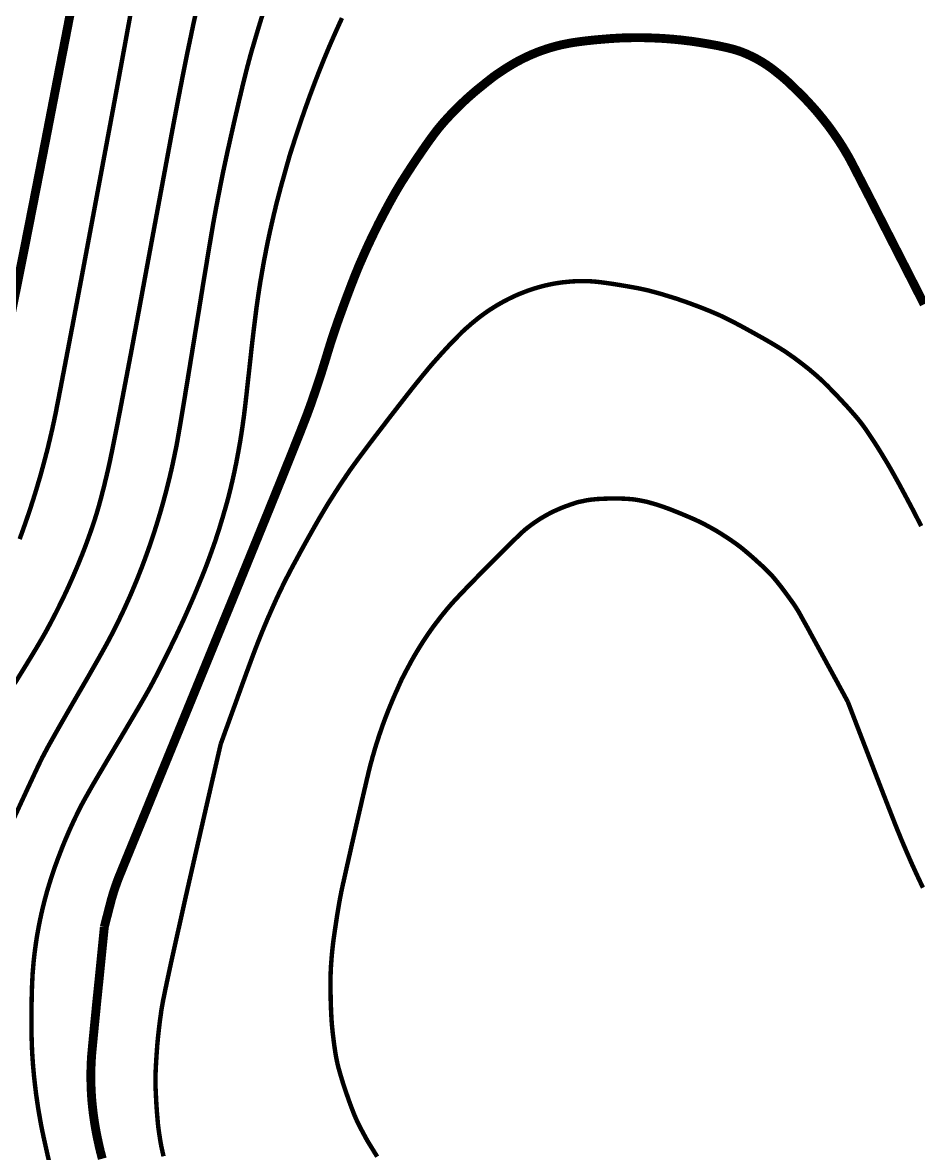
# Model space of a CAD drawing. Extents: x 36524600 to 36525730, y 2746759 to 2747713.
# Drawn here: x 36525077.43 to 36525092.54, y 2747475.43 to 2747494.51 of the extents above; entities that cross this region are included whole.
import ezdxf

# ---------------------------------------------------------------- set-up
doc = ezdxf.new("R2010")
doc.units = 0
doc.header["$LTSCALE"] = 1000
doc.header["$MEASUREMENT"] = 0
doc.layers.add('DGX', color=251, linetype='Continuous')

# ---------------------------------------------------------------- blocks, each defined once
blk = doc.blocks.new('dxt')
at = {"layer": 'DGX', "color": 253, "linetype": 'Continuous', "flags": 128}
for points, const_width in [([(36525077.237, 2747489.597), (36525077.36, 2747490.208), (36525077.5, 2747490.91), (36525077.656, 2747491.704), (36525077.829, 2747492.589), (36525077.999, 2747493.468), (36525078.15, 2747494.243), (36525078.28, 2747494.914)], 0.15), ([(36525079.265, 2747494.745), (36525079.176, 2747494.258), (36525079.072, 2747493.691), (36525078.953, 2747493.046), (36525078.818, 2747492.322), (36525078.668, 2747491.519), (36525078.519, 2747490.723), (36525078.387, 2747490.02), (36525078.272, 2747489.41), (36525078.173, 2747488.892), (36525078.092, 2747488.468), (36525078.028, 2747488.136), (36525077.981, 2747487.897), (36525077.95, 2747487.751), (36525077.928, 2747487.651), (36525077.905, 2747487.552), (36525077.882, 2747487.453), (36525077.858, 2747487.354), (36525077.833, 2747487.255), (36525077.807, 2747487.156), (36525077.781, 2747487.058), (36525077.754, 2747486.959), (36525077.727, 2747486.861), (36525077.698, 2747486.763), (36525077.669, 2747486.665), (36525077.64, 2747486.568), (36525077.609, 2747486.47), (36525077.578, 2747486.373), (36525077.547, 2747486.276), (36525077.514, 2747486.18), (36525077.481, 2747486.083), (36525077.447, 2747485.987), (36525077.413, 2747485.891), (36525077.378, 2747485.795)], 0.075), ([(36525080.344, 2747494.643), (36525080.307, 2747494.476), (36525080.272, 2747494.309), (36525080.237, 2747494.142), (36525080.202, 2747493.975), (36525080.168, 2747493.808), (36525080.135, 2747493.64), (36525080.096, 2747493.44), (36525080.045, 2747493.175), (36525079.982, 2747492.843), (36525079.908, 2747492.447), (36525079.822, 2747491.984), (36525079.724, 2747491.457), (36525079.614, 2747490.864), (36525079.492, 2747490.205), (36525079.371, 2747489.548), (36525079.262, 2747488.962), (36525079.164, 2747488.447), (36525079.079, 2747488.001), (36525079.006, 2747487.626), (36525078.945, 2747487.322), (36525078.896, 2747487.087), (36525078.859, 2747486.923), (36525078.829, 2747486.799), (36525078.801, 2747486.682), (36525078.773, 2747486.574), (36525078.747, 2747486.474), (36525078.722, 2747486.382), (36525078.698, 2747486.298), (36525078.676, 2747486.223), (36525078.655, 2747486.156), (36525078.635, 2747486.093), (36525078.614, 2747486.03), (36525078.592, 2747485.967), (36525078.571, 2747485.905), (36525078.548, 2747485.842), (36525078.526, 2747485.78), (36525078.503, 2747485.718), (36525078.48, 2747485.656), (36525078.456, 2747485.594), (36525078.432, 2747485.532), (36525078.407, 2747485.471), (36525078.382, 2747485.409), (36525078.357, 2747485.348), (36525078.331, 2747485.287), (36525078.305, 2747485.226), (36525078.279, 2747485.165), (36525078.252, 2747485.104), (36525078.225, 2747485.044), (36525078.198, 2747484.983), (36525078.17, 2747484.923), (36525078.142, 2747484.863), (36525078.113, 2747484.803), (36525078.085, 2747484.744), (36525078.055, 2747484.684), (36525078.026, 2747484.625), (36525077.996, 2747484.565), (36525077.966, 2747484.506), (36525077.935, 2747484.448), (36525077.905, 2747484.389), (36525077.873, 2747484.33), (36525077.842, 2747484.272), (36525077.81, 2747484.214), (36525077.772, 2747484.147), (36525077.722, 2747484.061), (36525077.661, 2747483.957), (36525077.587, 2747483.835), (36525077.502, 2747483.695), (36525077.404, 2747483.536), (36525077.295, 2747483.359)], 0.075), ([(36525081.483, 2747494.668), (36525081.438, 2747494.523), (36525081.397, 2747494.388), (36525081.36, 2747494.263), (36525081.326, 2747494.147), (36525081.295, 2747494.042), (36525081.268, 2747493.946), (36525081.245, 2747493.86), (36525081.222, 2747493.774), (36525081.197, 2747493.678), (36525081.171, 2747493.571), (36525081.142, 2747493.454), (36525081.112, 2747493.327), (36525081.079, 2747493.189), (36525081.045, 2747493.041), (36525081.008, 2747492.883), (36525080.972, 2747492.724), (36525080.939, 2747492.576), (36525080.908, 2747492.438), (36525080.879, 2747492.31), (36525080.854, 2747492.192), (36525080.831, 2747492.084), (36525080.81, 2747491.987), (36525080.792, 2747491.9), (36525080.776, 2747491.817), (36525080.76, 2747491.735), (36525080.744, 2747491.653), (36525080.728, 2747491.57), (36525080.712, 2747491.488), (36525080.696, 2747491.406), (36525080.681, 2747491.323), (36525080.666, 2747491.241), (36525080.647, 2747491.139), (36525080.623, 2747490.998), (36525080.593, 2747490.818), (36525080.556, 2747490.599), (36525080.514, 2747490.341), (36525080.465, 2747490.045), (36525080.411, 2747489.709), (36525080.35, 2747489.334), (36525080.289, 2747488.96), (36525080.235, 2747488.626), (36525080.187, 2747488.333), (36525080.146, 2747488.08), (36525080.11, 2747487.867), (36525080.081, 2747487.694), (36525080.058, 2747487.562), (36525080.042, 2747487.469), (36525080.029, 2747487.397), (36525080.015, 2747487.325), (36525080, 2747487.254), (36525079.985, 2747487.182), (36525079.97, 2747487.11), (36525079.955, 2747487.039), (36525079.939, 2747486.967), (36525079.922, 2747486.896), (36525079.905, 2747486.824), (36525079.888, 2747486.753), (36525079.87, 2747486.682), (36525079.852, 2747486.611), (36525079.833, 2747486.54), (36525079.814, 2747486.47), (36525079.795, 2747486.399), (36525079.775, 2747486.329), (36525079.755, 2747486.258), (36525079.734, 2747486.188), (36525079.713, 2747486.118), (36525079.691, 2747486.047), (36525079.669, 2747485.977), (36525079.647, 2747485.907), (36525079.624, 2747485.838), (36525079.601, 2747485.768), (36525079.577, 2747485.698), (36525079.553, 2747485.629), (36525079.528, 2747485.56), (36525079.503, 2747485.491), (36525079.478, 2747485.422), (36525079.452, 2747485.353), (36525079.426, 2747485.285), (36525079.399, 2747485.217), (36525079.372, 2747485.149), (36525079.345, 2747485.081), (36525079.317, 2747485.014), (36525079.289, 2747484.947), (36525079.26, 2747484.879), (36525079.231, 2747484.812), (36525079.201, 2747484.746), (36525079.171, 2747484.679), (36525079.141, 2747484.613), (36525079.11, 2747484.547), (36525079.078, 2747484.481), (36525079.047, 2747484.415), (36525079.015, 2747484.349), (36525078.982, 2747484.284), (36525078.949, 2747484.219), (36525078.915, 2747484.154), (36525078.877, 2747484.081), (36525078.829, 2747483.993), (36525078.771, 2747483.889), (36525078.704, 2747483.77), (36525078.627, 2747483.635), (36525078.541, 2747483.484), (36525078.445, 2747483.318), (36525078.339, 2747483.136), (36525078.234, 2747482.954), (36525078.138, 2747482.787), (36525078.052, 2747482.637), (36525077.975, 2747482.501), (36525077.908, 2747482.382), (36525077.85, 2747482.278), (36525077.803, 2747482.189), (36525077.764, 2747482.116), (36525077.718, 2747482.023), (36525077.647, 2747481.873), (36525077.551, 2747481.667), (36525077.429, 2747481.404), (36525077.282, 2747481.085)], 0.075), ([(36525082.816, 2747494.588), (36525082.765, 2747494.476), (36525082.717, 2747494.369), (36525082.672, 2747494.268), (36525082.63, 2747494.172), (36525082.591, 2747494.082), (36525082.556, 2747493.998), (36525082.522, 2747493.916), (36525082.489, 2747493.834), (36525082.456, 2747493.751), (36525082.423, 2747493.669), (36525082.391, 2747493.586), (36525082.359, 2747493.504), (36525082.328, 2747493.421), (36525082.297, 2747493.338), (36525082.266, 2747493.255), (36525082.236, 2747493.171), (36525082.206, 2747493.088), (36525082.177, 2747493.004), (36525082.148, 2747492.921), (36525082.119, 2747492.837), (36525082.091, 2747492.753), (36525082.063, 2747492.669), (36525082.037, 2747492.589), (36525082.014, 2747492.519), (36525081.994, 2747492.457), (36525081.977, 2747492.405), (36525081.964, 2747492.363), (36525081.953, 2747492.329), (36525081.945, 2747492.305), (36525081.94, 2747492.29), (36525081.936, 2747492.274), (36525081.928, 2747492.249), (36525081.918, 2747492.213), (36525081.905, 2747492.167), (36525081.889, 2747492.112), (36525081.871, 2747492.046), (36525081.85, 2747491.971), (36525081.826, 2747491.885), (36525081.8, 2747491.795), (36525081.776, 2747491.704), (36525081.752, 2747491.613), (36525081.728, 2747491.522), (36525081.705, 2747491.431), (36525081.683, 2747491.34), (36525081.661, 2747491.248), (36525081.64, 2747491.157), (36525081.619, 2747491.065), (36525081.598, 2747490.973), (36525081.579, 2747490.882), (36525081.559, 2747490.79), (36525081.541, 2747490.697), (36525081.523, 2747490.605), (36525081.505, 2747490.513), (36525081.488, 2747490.42), (36525081.472, 2747490.328), (36525081.456, 2747490.235), (36525081.44, 2747490.143), (36525081.425, 2747490.05), (36525081.411, 2747489.957), (36525081.397, 2747489.864), (36525081.384, 2747489.771), (36525081.371, 2747489.678), (36525081.359, 2747489.581), (36525081.346, 2747489.477), (36525081.332, 2747489.366), (36525081.318, 2747489.248), (36525081.303, 2747489.123), (36525081.288, 2747488.99), (36525081.273, 2747488.851), (36525081.257, 2747488.704), (36525081.241, 2747488.56), (36525081.226, 2747488.428), (36525081.213, 2747488.308), (36525081.201, 2747488.2), (36525081.19, 2747488.104), (36525081.18, 2747488.02), (36525081.171, 2747487.948), (36525081.164, 2747487.889), (36525081.157, 2747487.835), (36525081.149, 2747487.781), (36525081.142, 2747487.727), (36525081.134, 2747487.673), (36525081.126, 2747487.62), (36525081.118, 2747487.566), (36525081.109, 2747487.512), (36525081.101, 2747487.459), (36525081.092, 2747487.405), (36525081.082, 2747487.352), (36525081.073, 2747487.298), (36525081.063, 2747487.245), (36525081.053, 2747487.192), (36525081.043, 2747487.138), (36525081.033, 2747487.085), (36525081.022, 2747487.032), (36525081.011, 2747486.979), (36525081, 2747486.926), (36525080.988, 2747486.872), (36525080.976, 2747486.819), (36525080.965, 2747486.766), (36525080.952, 2747486.714), (36525080.94, 2747486.661), (36525080.927, 2747486.608), (36525080.913, 2747486.552), (36525080.897, 2747486.49), (36525080.878, 2747486.421), (36525080.857, 2747486.346), (36525080.833, 2747486.264), (36525080.808, 2747486.177), (36525080.779, 2747486.082), (36525080.749, 2747485.982), (36525080.715, 2747485.877), (36525080.68, 2747485.768), (36525080.641, 2747485.657), (36525080.6, 2747485.542), (36525080.557, 2747485.424), (36525080.511, 2747485.303), (36525080.462, 2747485.179), (36525080.41, 2747485.052), (36525080.357, 2747484.923), (36525080.303, 2747484.795), (36525080.247, 2747484.667), (36525080.191, 2747484.54), (36525080.134, 2747484.413), (36525080.075, 2747484.287), (36525080.016, 2747484.161), (36525079.955, 2747484.036), (36525079.896, 2747483.914), (36525079.84, 2747483.801), (36525079.788, 2747483.696), (36525079.739, 2747483.599), (36525079.694, 2747483.51), (36525079.651, 2747483.429), (36525079.613, 2747483.356), (36525079.578, 2747483.291), (36525079.539, 2747483.221), (36525079.49, 2747483.135), (36525079.43, 2747483.031), (36525079.36, 2747482.911), (36525079.279, 2747482.774), (36525079.188, 2747482.62), (36525079.087, 2747482.449), (36525078.975, 2747482.261), (36525078.863, 2747482.073), (36525078.763, 2747481.903), (36525078.673, 2747481.751), (36525078.595, 2747481.617), (36525078.529, 2747481.5), (36525078.473, 2747481.401), (36525078.429, 2747481.32), (36525078.396, 2747481.256), (36525078.369, 2747481.201), (36525078.342, 2747481.146), (36525078.315, 2747481.091), (36525078.289, 2747481.036), (36525078.264, 2747480.981), (36525078.238, 2747480.925), (36525078.213, 2747480.869), (36525078.189, 2747480.813), (36525078.165, 2747480.757), (36525078.141, 2747480.701), (36525078.118, 2747480.644), (36525078.095, 2747480.587), (36525078.073, 2747480.53), (36525078.051, 2747480.473), (36525078.029, 2747480.416), (36525078.008, 2747480.359), (36525077.987, 2747480.302), (36525077.966, 2747480.244), (36525077.947, 2747480.186), (36525077.927, 2747480.128), (36525077.908, 2747480.07), (36525077.89, 2747480.012), (36525077.872, 2747479.954), (36525077.854, 2747479.895), (36525077.837, 2747479.837), (36525077.821, 2747479.778), (36525077.805, 2747479.719), (36525077.79, 2747479.66), (36525077.775, 2747479.601), (36525077.761, 2747479.542), (36525077.747, 2747479.483), (36525077.734, 2747479.423), (36525077.721, 2747479.364), (36525077.709, 2747479.304), (36525077.698, 2747479.244), (36525077.687, 2747479.184), (36525077.676, 2747479.124), (36525077.666, 2747479.064), (36525077.657, 2747479.004), (36525077.648, 2747478.943), (36525077.64, 2747478.883), (36525077.632, 2747478.822), (36525077.625, 2747478.762), (36525077.618, 2747478.701), (36525077.612, 2747478.641), (36525077.607, 2747478.58), (36525077.602, 2747478.519), (36525077.597, 2747478.459), (36525077.594, 2747478.395), (36525077.59, 2747478.325), (36525077.587, 2747478.249), (36525077.584, 2747478.168), (36525077.582, 2747478.08), (36525077.58, 2747477.987), (36525077.579, 2747477.888), (36525077.578, 2747477.782), (36525077.577, 2747477.676), (36525077.578, 2747477.574), (36525077.579, 2747477.476), (36525077.58, 2747477.381), (36525077.583, 2747477.291), (36525077.586, 2747477.204), (36525077.59, 2747477.122), (36525077.595, 2747477.043), (36525077.6, 2747476.967), (36525077.606, 2747476.89), (36525077.613, 2747476.814), (36525077.62, 2747476.738), (36525077.628, 2747476.661), (36525077.637, 2747476.585), (36525077.646, 2747476.509), (36525077.655, 2747476.433), (36525077.666, 2747476.357), (36525077.677, 2747476.281), (36525077.688, 2747476.205), (36525077.701, 2747476.13), (36525077.714, 2747476.054), (36525077.727, 2747475.978), (36525077.741, 2747475.903), (36525077.756, 2747475.828), (36525077.779, 2747475.718), (36525077.818, 2747475.54), (36525077.874, 2747475.293)], 0.075), ([(36525078.807, 2747479.25), (36525078.759, 2747478.772), (36525078.717, 2747478.352), (36525078.68, 2747477.99), (36525078.65, 2747477.686), (36525078.626, 2747477.441), (36525078.608, 2747477.253), (36525078.596, 2747477.124), (36525078.59, 2747477.053), (36525078.588, 2747477.011), (36525078.585, 2747476.968), (36525078.584, 2747476.926), (36525078.582, 2747476.884), (36525078.581, 2747476.842), (36525078.58, 2747476.8), (36525078.58, 2747476.757), (36525078.58, 2747476.715), (36525078.58, 2747476.673), (36525078.581, 2747476.631), (36525078.582, 2747476.589), (36525078.583, 2747476.546), (36525078.585, 2747476.504), (36525078.587, 2747476.462), (36525078.589, 2747476.42), (36525078.592, 2747476.378), (36525078.595, 2747476.336), (36525078.599, 2747476.294), (36525078.603, 2747476.252), (36525078.607, 2747476.21), (36525078.612, 2747476.168), (36525078.617, 2747476.126), (36525078.622, 2747476.084), (36525078.628, 2747476.042), (36525078.634, 2747476), (36525078.64, 2747475.959), (36525078.647, 2747475.917), (36525078.654, 2747475.875), (36525078.661, 2747475.833), (36525078.669, 2747475.792), (36525078.677, 2747475.75), (36525078.685, 2747475.709), (36525078.694, 2747475.667), (36525078.703, 2747475.626), (36525078.712, 2747475.584), (36525078.721, 2747475.543), (36525078.731, 2747475.502), (36525078.74, 2747475.461), (36525078.751, 2747475.42), (36525078.761, 2747475.379), (36525078.772, 2747475.338)], 0.15), ([(36525092.637, 2747489.758), (36525092.271, 2747490.476), (36525091.966, 2747491.073), (36525091.724, 2747491.548), (36525091.542, 2747491.901), (36525091.423, 2747492.132), (36525091.365, 2747492.241), (36525091.337, 2747492.288), (36525091.309, 2747492.336), (36525091.281, 2747492.383), (36525091.252, 2747492.43), (36525091.222, 2747492.477), (36525091.192, 2747492.523), (36525091.161, 2747492.569), (36525091.13, 2747492.614), (36525091.099, 2747492.659), (36525091.067, 2747492.704), (36525091.034, 2747492.749), (36525091.001, 2747492.793), (36525090.967, 2747492.836), (36525090.933, 2747492.88), (36525090.898, 2747492.922), (36525090.863, 2747492.965), (36525090.828, 2747493.007), (36525090.792, 2747493.049), (36525090.755, 2747493.09), (36525090.718, 2747493.131), (36525090.681, 2747493.171), (36525090.643, 2747493.212), (36525090.605, 2747493.251), (36525090.566, 2747493.29), (36525090.528, 2747493.328), (36525090.492, 2747493.363), (36525090.459, 2747493.396), (36525090.428, 2747493.426), (36525090.399, 2747493.454), (36525090.373, 2747493.479), (36525090.349, 2747493.502), (36525090.327, 2747493.522), (36525090.305, 2747493.541), (36525090.282, 2747493.562), (36525090.258, 2747493.582), (36525090.233, 2747493.604), (36525090.206, 2747493.626), (36525090.177, 2747493.649), (36525090.147, 2747493.673), (36525090.116, 2747493.698), (36525090.084, 2747493.723), (36525090.052, 2747493.747), (36525090.019, 2747493.77), (36525089.986, 2747493.793), (36525089.952, 2747493.815), (36525089.918, 2747493.837), (36525089.883, 2747493.858), (36525089.848, 2747493.878), (36525089.813, 2747493.898), (36525089.777, 2747493.917), (36525089.741, 2747493.935), (36525089.705, 2747493.952), (36525089.668, 2747493.969), (36525089.631, 2747493.986), (36525089.594, 2747494.001), (36525089.557, 2747494.016), (36525089.516, 2747494.031), (36525089.472, 2747494.045), (36525089.422, 2747494.06), (36525089.368, 2747494.074), (36525089.31, 2747494.088), (36525089.246, 2747494.102), (36525089.178, 2747494.117), (36525089.106, 2747494.131), (36525089.032, 2747494.144), (36525088.96, 2747494.157), (36525088.891, 2747494.168), (36525088.824, 2747494.179), (36525088.759, 2747494.189), (36525088.697, 2747494.198), (36525088.636, 2747494.205), (36525088.578, 2747494.212), (36525088.521, 2747494.219), (36525088.464, 2747494.224), (36525088.407, 2747494.23), (36525088.35, 2747494.234), (36525088.293, 2747494.239), (36525088.236, 2747494.243), (36525088.178, 2747494.246), (36525088.121, 2747494.249), (36525088.064, 2747494.251), (36525088.007, 2747494.253), (36525087.949, 2747494.255), (36525087.892, 2747494.256), (36525087.835, 2747494.256), (36525087.777, 2747494.257), (36525087.72, 2747494.256), (36525087.663, 2747494.255), (36525087.604, 2747494.254), (36525087.543, 2747494.252), (36525087.48, 2747494.249), (36525087.415, 2747494.245), (36525087.347, 2747494.241), (36525087.276, 2747494.235), (36525087.203, 2747494.229), (36525087.128, 2747494.223), (36525087.054, 2747494.216), (36525086.983, 2747494.208), (36525086.916, 2747494.201), (36525086.853, 2747494.193), (36525086.794, 2747494.185), (36525086.738, 2747494.177), (36525086.687, 2747494.169), (36525086.639, 2747494.16), (36525086.592, 2747494.151), (36525086.547, 2747494.142), (36525086.501, 2747494.132), (36525086.455, 2747494.12), (36525086.41, 2747494.109), (36525086.365, 2747494.096), (36525086.32, 2747494.083), (36525086.275, 2747494.069), (36525086.231, 2747494.054), (36525086.187, 2747494.039), (36525086.143, 2747494.023), (36525086.099, 2747494.006), (36525086.056, 2747493.988), (36525086.012, 2747493.97), (36525085.97, 2747493.951), (36525085.927, 2747493.931), (36525085.885, 2747493.911), (36525085.843, 2747493.89), (36525085.801, 2747493.868), (36525085.76, 2747493.846), (36525085.719, 2747493.823), (36525085.679, 2747493.799), (36525085.639, 2747493.775), (36525085.599, 2747493.75), (36525085.561, 2747493.726), (36525085.527, 2747493.703), (36525085.495, 2747493.682), (36525085.466, 2747493.663), (36525085.441, 2747493.646), (36525085.419, 2747493.631), (36525085.399, 2747493.617), (36525085.383, 2747493.606), (36525085.367, 2747493.594), (36525085.347, 2747493.578), (36525085.323, 2747493.56), (36525085.296, 2747493.538), (36525085.265, 2747493.514), (36525085.23, 2747493.486), (36525085.192, 2747493.455), (36525085.15, 2747493.421), (36525085.106, 2747493.386), (36525085.063, 2747493.35), (36525085.02, 2747493.313), (36525084.978, 2747493.276), (36525084.935, 2747493.238), (36525084.894, 2747493.2), (36525084.853, 2747493.162), (36525084.812, 2747493.123), (36525084.772, 2747493.083), (36525084.732, 2747493.043), (36525084.692, 2747493.003), (36525084.653, 2747492.962), (36525084.615, 2747492.921), (36525084.577, 2747492.88), (36525084.539, 2747492.838), (36525084.502, 2747492.795), (36525084.463, 2747492.749), (36525084.421, 2747492.697), (36525084.376, 2747492.638), (36525084.327, 2747492.572), (36525084.275, 2747492.5), (36525084.219, 2747492.421), (36525084.161, 2747492.336), (36525084.098, 2747492.244), (36525084.036, 2747492.151), (36525083.979, 2747492.065), (36525083.926, 2747491.984), (36525083.878, 2747491.908), (36525083.833, 2747491.839), (36525083.794, 2747491.775), (36525083.759, 2747491.716), (36525083.728, 2747491.664), (36525083.699, 2747491.614), (36525083.671, 2747491.564), (36525083.643, 2747491.514), (36525083.615, 2747491.463), (36525083.588, 2747491.413), (36525083.561, 2747491.363), (36525083.534, 2747491.312), (36525083.507, 2747491.261), (36525083.481, 2747491.21), (36525083.454, 2747491.159), (36525083.428, 2747491.108), (36525083.403, 2747491.057), (36525083.377, 2747491.005), (36525083.352, 2747490.954), (36525083.327, 2747490.902), (36525083.302, 2747490.85), (36525083.278, 2747490.798), (36525083.253, 2747490.746), (36525083.229, 2747490.693), (36525083.205, 2747490.64), (36525083.181, 2747490.587), (36525083.158, 2747490.533), (36525083.134, 2747490.479), (36525083.11, 2747490.425), (36525083.086, 2747490.367), (36525083.06, 2747490.303), (36525083.031, 2747490.232), (36525083.001, 2747490.154), (36525082.968, 2747490.07), (36525082.934, 2747489.979), (36525082.897, 2747489.882), (36525082.858, 2747489.777), (36525082.82, 2747489.673), (36525082.785, 2747489.576), (36525082.752, 2747489.485), (36525082.723, 2747489.4), (36525082.696, 2747489.323), (36525082.672, 2747489.251), (36525082.651, 2747489.187), (36525082.632, 2747489.129), (36525082.615, 2747489.074), (36525082.598, 2747489.019), (36525082.581, 2747488.965), (36525082.565, 2747488.91), (36525082.548, 2747488.855), (36525082.531, 2747488.8), (36525082.514, 2747488.746), (36525082.497, 2747488.691), (36525082.479, 2747488.633), (36525082.459, 2747488.568), (36525082.435, 2747488.496), (36525082.409, 2747488.418), (36525082.381, 2747488.333), (36525082.349, 2747488.242), (36525082.316, 2747488.144), (36525082.279, 2747488.039), (36525082.22, 2747487.879), (36525082.118, 2747487.617), (36525081.973, 2747487.252), (36525081.785, 2747486.784), (36525081.554, 2747486.213), (36525081.28, 2747485.54), (36525080.964, 2747484.764), (36525080.604, 2747483.885), (36525080.247, 2747483.012), (36525079.936, 2747482.252), (36525079.672, 2747481.607), (36525079.455, 2747481.075), (36525079.284, 2747480.658), (36525079.16, 2747480.355), (36525079.083, 2747480.165), (36525079.052, 2747480.09), (36525079.045, 2747480.071), (36525079.038, 2747480.052), (36525079.031, 2747480.034), (36525079.024, 2747480.015), (36525079.017, 2747479.997), (36525079.011, 2747479.978), (36525079.004, 2747479.959), (36525078.997, 2747479.94), (36525078.991, 2747479.922), (36525078.984, 2747479.903), (36525078.978, 2747479.884), (36525078.972, 2747479.865), (36525078.966, 2747479.846), (36525078.96, 2747479.827), (36525078.954, 2747479.808), (36525078.948, 2747479.789), (36525078.941, 2747479.764), (36525078.93, 2747479.727), (36525078.917, 2747479.678), (36525078.901, 2747479.616), (36525078.882, 2747479.543), (36525078.86, 2747479.458), (36525078.835, 2747479.36), (36525078.807, 2747479.25)], 0.15), ([(36525080.77, 2747482.335), (36525080.884, 2747482.651), (36525080.987, 2747482.935), (36525081.077, 2747483.184), (36525081.155, 2747483.401), (36525081.222, 2747483.584), (36525081.277, 2747483.733), (36525081.32, 2747483.849), (36525081.351, 2747483.932), (36525081.377, 2747483.998), (36525081.403, 2747484.064), (36525081.429, 2747484.13), (36525081.455, 2747484.196), (36525081.482, 2747484.261), (36525081.509, 2747484.327), (36525081.537, 2747484.392), (36525081.564, 2747484.457), (36525081.593, 2747484.522), (36525081.621, 2747484.587), (36525081.65, 2747484.651), (36525081.679, 2747484.716), (36525081.708, 2747484.78), (36525081.738, 2747484.844), (36525081.768, 2747484.909), (36525081.799, 2747484.972), (36525081.831, 2747485.04), (36525081.869, 2747485.115), (36525081.912, 2747485.198), (36525081.959, 2747485.288), (36525082.011, 2747485.385), (36525082.068, 2747485.49), (36525082.129, 2747485.603), (36525082.195, 2747485.723), (36525082.262, 2747485.843), (36525082.325, 2747485.955), (36525082.384, 2747486.059), (36525082.439, 2747486.154), (36525082.491, 2747486.242), (36525082.538, 2747486.322), (36525082.582, 2747486.394), (36525082.622, 2747486.458), (36525082.66, 2747486.517), (36525082.698, 2747486.577), (36525082.736, 2747486.636), (36525082.775, 2747486.696), (36525082.814, 2747486.755), (36525082.854, 2747486.813), (36525082.893, 2747486.872), (36525082.933, 2747486.931), (36525082.979, 2747486.996), (36525083.037, 2747487.076), (36525083.106, 2747487.171), (36525083.187, 2747487.279), (36525083.28, 2747487.403), (36525083.384, 2747487.54), (36525083.501, 2747487.692), (36525083.628, 2747487.859), (36525083.757, 2747488.025), (36525083.876, 2747488.178), (36525083.985, 2747488.317), (36525084.085, 2747488.442), (36525084.175, 2747488.553), (36525084.255, 2747488.65), (36525084.325, 2747488.734), (36525084.386, 2747488.803), (36525084.44, 2747488.863), (36525084.49, 2747488.92), (36525084.538, 2747488.972), (36525084.582, 2747489.02), (36525084.623, 2747489.064), (36525084.661, 2747489.104), (36525084.695, 2747489.14), (36525084.726, 2747489.171), (36525084.754, 2747489.199), (36525084.778, 2747489.224), (36525084.799, 2747489.245), (36525084.817, 2747489.263), (36525084.831, 2747489.277), (36525084.841, 2747489.288), (36525084.849, 2747489.295), (36525084.853, 2747489.299), (36525084.857, 2747489.303), (36525084.864, 2747489.309), (36525084.875, 2747489.319), (36525084.89, 2747489.332), (36525084.907, 2747489.348), (36525084.928, 2747489.366), (36525084.953, 2747489.388), (36525084.981, 2747489.413), (36525085.011, 2747489.439), (36525085.042, 2747489.464), (36525085.072, 2747489.489), (36525085.103, 2747489.514), (36525085.134, 2747489.539), (36525085.166, 2747489.562), (36525085.198, 2747489.586), (36525085.23, 2747489.609), (36525085.263, 2747489.632), (36525085.295, 2747489.654), (36525085.328, 2747489.676), (36525085.362, 2747489.697), (36525085.395, 2747489.718), (36525085.429, 2747489.739), (36525085.464, 2747489.759), (36525085.498, 2747489.779), (36525085.533, 2747489.798), (36525085.568, 2747489.817), (36525085.603, 2747489.835), (36525085.638, 2747489.853), (36525085.674, 2747489.87), (36525085.71, 2747489.887), (36525085.746, 2747489.904), (36525085.782, 2747489.92), (36525085.819, 2747489.935), (36525085.855, 2747489.95), (36525085.892, 2747489.964), (36525085.929, 2747489.978), (36525085.966, 2747489.992), (36525086.004, 2747490.005), (36525086.041, 2747490.017), (36525086.079, 2747490.029), (36525086.117, 2747490.04), (36525086.155, 2747490.051), (36525086.193, 2747490.061), (36525086.231, 2747490.071), (36525086.27, 2747490.08), (36525086.308, 2747490.089), (36525086.347, 2747490.097), (36525086.386, 2747490.104), (36525086.425, 2747490.111), (36525086.464, 2747490.117), (36525086.503, 2747490.123), (36525086.542, 2747490.128), (36525086.581, 2747490.132), (36525086.62, 2747490.136), (36525086.66, 2747490.14), (36525086.699, 2747490.143), (36525086.738, 2747490.145), (36525086.778, 2747490.147), (36525086.817, 2747490.148), (36525086.857, 2747490.148), (36525086.896, 2747490.148), (36525086.936, 2747490.148), (36525086.975, 2747490.147), (36525087.015, 2747490.145), (36525087.057, 2747490.142), (36525087.105, 2747490.138), (36525087.158, 2747490.132), (36525087.216, 2747490.125), (36525087.28, 2747490.116), (36525087.35, 2747490.106), (36525087.425, 2747490.095), (36525087.505, 2747490.082), (36525087.586, 2747490.068), (36525087.661, 2747490.055), (36525087.73, 2747490.043), (36525087.794, 2747490.031), (36525087.853, 2747490.019), (36525087.907, 2747490.008), (36525087.955, 2747489.997), (36525087.997, 2747489.987), (36525088.037, 2747489.976), (36525088.077, 2747489.966), (36525088.116, 2747489.955), (36525088.156, 2747489.944), (36525088.196, 2747489.933), (36525088.235, 2747489.921), (36525088.274, 2747489.909), (36525088.314, 2747489.897), (36525088.352, 2747489.885), (36525088.387, 2747489.874), (36525088.42, 2747489.864), (36525088.451, 2747489.854), (36525088.479, 2747489.845), (36525088.505, 2747489.836), (36525088.528, 2747489.828), (36525088.549, 2747489.821), (36525088.57, 2747489.814), (36525088.595, 2747489.805), (36525088.623, 2747489.795), (36525088.654, 2747489.784), (36525088.689, 2747489.771), (36525088.727, 2747489.757), (36525088.769, 2747489.741), (36525088.814, 2747489.725), (36525088.86, 2747489.707), (36525088.907, 2747489.689), (36525088.953, 2747489.67), (36525088.999, 2747489.652), (36525089.046, 2747489.633), (36525089.092, 2747489.613), (36525089.137, 2747489.594), (36525089.183, 2747489.574), (36525089.232, 2747489.551), (36525089.287, 2747489.525), (36525089.349, 2747489.494), (36525089.417, 2747489.459), (36525089.491, 2747489.42), (36525089.572, 2747489.377), (36525089.659, 2747489.329), (36525089.753, 2747489.277), (36525089.846, 2747489.225), (36525089.932, 2747489.177), (36525090.01, 2747489.132), (36525090.08, 2747489.091), (36525090.143, 2747489.053), (36525090.199, 2747489.019), (36525090.247, 2747488.989), (36525090.287, 2747488.963), (36525090.324, 2747488.938), (36525090.36, 2747488.913), (36525090.397, 2747488.887), (36525090.433, 2747488.862), (36525090.468, 2747488.836), (36525090.504, 2747488.809), (36525090.539, 2747488.783), (36525090.574, 2747488.756), (36525090.609, 2747488.729), (36525090.644, 2747488.701), (36525090.679, 2747488.674), (36525090.713, 2747488.646), (36525090.747, 2747488.617), (36525090.781, 2747488.589), (36525090.814, 2747488.56), (36525090.847, 2747488.531), (36525090.882, 2747488.499), (36525090.921, 2747488.464), (36525090.962, 2747488.423), (36525091.007, 2747488.379), (36525091.056, 2747488.329), (36525091.108, 2747488.276), (36525091.163, 2747488.218), (36525091.222, 2747488.156), (36525091.28, 2747488.093), (36525091.335, 2747488.034), (36525091.385, 2747487.978), (36525091.43, 2747487.927), (36525091.472, 2747487.879), (36525091.509, 2747487.835), (36525091.543, 2747487.794), (36525091.572, 2747487.757), (36525091.6, 2747487.72), (36525091.631, 2747487.677), (36525091.664, 2747487.63), (36525091.7, 2747487.577), (36525091.738, 2747487.52), (36525091.779, 2747487.457), (36525091.823, 2747487.39), (36525091.869, 2747487.317), (36525091.916, 2747487.241), (36525091.964, 2747487.162), (36525092.013, 2747487.081), (36525092.062, 2747486.997), (36525092.111, 2747486.91), (36525092.161, 2747486.821), (36525092.212, 2747486.729), (36525092.263, 2747486.634), (36525092.314, 2747486.54), (36525092.361, 2747486.451), (36525092.406, 2747486.367), (36525092.448, 2747486.287), (36525092.487, 2747486.212), (36525092.523, 2747486.141), (36525092.557, 2747486.075), (36525092.588, 2747486.014)], 0.075), ([(36525079.806, 2747475.379), (36525079.798, 2747475.412), (36525079.791, 2747475.444), (36525079.785, 2747475.473), (36525079.779, 2747475.499), (36525079.774, 2747475.523), (36525079.769, 2747475.543), (36525079.766, 2747475.561), (36525079.763, 2747475.576), (36525079.76, 2747475.588), (36525079.758, 2747475.6), (36525079.755, 2747475.616), (36525079.752, 2747475.636), (36525079.749, 2747475.659), (36525079.744, 2747475.685), (36525079.74, 2747475.716), (36525079.734, 2747475.749), (36525079.729, 2747475.787), (36525079.723, 2747475.829), (36525079.717, 2747475.875), (36525079.711, 2747475.927), (36525079.706, 2747475.983), (36525079.701, 2747476.045), (36525079.695, 2747476.112), (36525079.69, 2747476.183), (36525079.685, 2747476.26), (36525079.681, 2747476.336), (36525079.677, 2747476.408), (36525079.674, 2747476.475), (36525079.671, 2747476.536), (36525079.67, 2747476.593), (36525079.669, 2747476.645), (36525079.669, 2747476.692), (36525079.669, 2747476.734), (36525079.671, 2747476.776), (36525079.673, 2747476.821), (36525079.675, 2747476.87), (36525079.678, 2747476.923), (36525079.681, 2747476.98), (36525079.685, 2747477.041), (36525079.689, 2747477.106), (36525079.694, 2747477.174), (36525079.699, 2747477.247), (36525079.706, 2747477.322), (36525079.714, 2747477.402), (36525079.723, 2747477.485), (36525079.733, 2747477.571), (36525079.744, 2747477.661), (36525079.757, 2747477.755), (36525079.77, 2747477.852), (36525079.798, 2747478.008), (36525079.854, 2747478.28), (36525079.937, 2747478.668), (36525080.049, 2747479.17), (36525080.187, 2747479.789), (36525080.354, 2747480.522), (36525080.548, 2747481.371), (36525080.77, 2747482.335)], 0.075), ([(36525091.35, 2747483.049), (36525091.169, 2747483.383), (36525091.009, 2747483.675), (36525090.872, 2747483.927), (36525090.757, 2747484.138), (36525090.664, 2747484.309), (36525090.592, 2747484.438), (36525090.543, 2747484.527), (36525090.516, 2747484.575), (36525090.498, 2747484.604), (36525090.478, 2747484.636), (36525090.455, 2747484.671), (36525090.429, 2747484.709), (36525090.4, 2747484.75), (36525090.369, 2747484.793), (36525090.335, 2747484.84), (36525090.298, 2747484.89), (36525090.261, 2747484.94), (36525090.226, 2747484.986), (36525090.193, 2747485.028), (36525090.162, 2747485.068), (36525090.133, 2747485.103), (36525090.106, 2747485.136), (36525090.082, 2747485.164), (36525090.059, 2747485.189), (36525090.036, 2747485.214), (36525090.009, 2747485.241), (36525089.979, 2747485.271), (36525089.946, 2747485.303), (36525089.91, 2747485.337), (36525089.87, 2747485.373), (36525089.827, 2747485.412), (36525089.781, 2747485.454), (36525089.735, 2747485.495), (36525089.691, 2747485.533), (36525089.65, 2747485.568), (36525089.612, 2747485.6), (36525089.576, 2747485.63), (36525089.544, 2747485.656), (36525089.514, 2747485.679), (36525089.486, 2747485.7), (36525089.461, 2747485.718), (36525089.434, 2747485.737), (36525089.408, 2747485.755), (36525089.382, 2747485.774), (36525089.355, 2747485.792), (36525089.329, 2747485.809), (36525089.302, 2747485.827), (36525089.275, 2747485.844), (36525089.249, 2747485.861), (36525089.225, 2747485.876), (36525089.204, 2747485.89), (36525089.184, 2747485.902), (36525089.166, 2747485.913), (36525089.151, 2747485.922), (36525089.137, 2747485.931), (36525089.126, 2747485.937), (36525089.114, 2747485.944), (36525089.1, 2747485.953), (36525089.082, 2747485.962), (36525089.062, 2747485.974), (36525089.039, 2747485.987), (36525089.013, 2747486.001), (36525088.984, 2747486.017), (36525088.952, 2747486.034), (36525088.916, 2747486.053), (36525088.876, 2747486.073), (36525088.831, 2747486.095), (36525088.782, 2747486.118), (36525088.728, 2747486.142), (36525088.67, 2747486.167), (36525088.606, 2747486.194), (36525088.539, 2747486.222), (36525088.471, 2747486.25), (36525088.407, 2747486.275), (36525088.348, 2747486.299), (36525088.292, 2747486.319), (36525088.241, 2747486.338), (36525088.194, 2747486.354), (36525088.151, 2747486.368), (36525088.113, 2747486.38), (36525088.079, 2747486.39), (36525088.048, 2747486.398), (36525088.022, 2747486.406), (36525088, 2747486.412), (36525087.982, 2747486.418), (36525087.967, 2747486.422), (36525087.957, 2747486.424), (36525087.951, 2747486.426), (36525087.945, 2747486.427), (36525087.936, 2747486.429), (36525087.922, 2747486.432), (36525087.904, 2747486.435), (36525087.882, 2747486.439), (36525087.857, 2747486.444), (36525087.827, 2747486.45), (36525087.794, 2747486.456), (36525087.756, 2747486.462), (36525087.714, 2747486.467), (36525087.667, 2747486.471), (36525087.616, 2747486.475), (36525087.56, 2747486.477), (36525087.5, 2747486.479), (36525087.435, 2747486.479), (36525087.365, 2747486.479), (36525087.296, 2747486.478), (36525087.231, 2747486.476), (36525087.171, 2747486.473), (36525087.115, 2747486.47), (36525087.064, 2747486.465), (36525087.017, 2747486.46), (36525086.975, 2747486.454), (36525086.937, 2747486.448), (36525086.904, 2747486.441), (36525086.876, 2747486.435), (36525086.851, 2747486.43), (36525086.831, 2747486.426), (36525086.816, 2747486.423), (36525086.804, 2747486.42), (36525086.797, 2747486.419), (36525086.795, 2747486.418), (36525086.792, 2747486.418), (36525086.786, 2747486.415), (36525086.775, 2747486.412), (36525086.76, 2747486.407), (36525086.74, 2747486.4), (36525086.717, 2747486.392), (36525086.689, 2747486.383), (36525086.657, 2747486.372), (36525086.623, 2747486.36), (36525086.59, 2747486.348), (36525086.556, 2747486.336), (36525086.523, 2747486.322), (36525086.49, 2747486.309), (36525086.457, 2747486.294), (36525086.425, 2747486.28), (36525086.392, 2747486.265), (36525086.36, 2747486.249), (36525086.328, 2747486.233), (36525086.296, 2747486.216), (36525086.265, 2747486.199), (36525086.234, 2747486.181), (36525086.203, 2747486.163), (36525086.172, 2747486.145), (36525086.142, 2747486.126), (36525086.112, 2747486.106), (36525086.082, 2747486.086), (36525086.053, 2747486.066), (36525086.024, 2747486.045), (36525085.995, 2747486.024), (36525085.966, 2747486.002), (36525085.938, 2747485.98), (36525085.91, 2747485.958), (36525085.876, 2747485.928), (36525085.83, 2747485.886), (36525085.772, 2747485.83), (36525085.701, 2747485.761), (36525085.617, 2747485.68), (36525085.522, 2747485.584), (36525085.414, 2747485.476), (36525085.293, 2747485.355), (36525085.172, 2747485.232), (36525085.063, 2747485.121), (36525084.965, 2747485.02), (36525084.879, 2747484.931), (36525084.804, 2747484.852), (36525084.74, 2747484.785), (36525084.688, 2747484.728), (36525084.648, 2747484.683), (36525084.613, 2747484.642), (36525084.579, 2747484.602), (36525084.546, 2747484.561), (36525084.512, 2747484.52), (36525084.479, 2747484.478), (36525084.447, 2747484.436), (36525084.415, 2747484.394), (36525084.383, 2747484.352), (36525084.351, 2747484.309), (36525084.32, 2747484.266), (36525084.29, 2747484.223), (36525084.26, 2747484.179), (36525084.23, 2747484.135), (36525084.201, 2747484.091), (36525084.172, 2747484.046), (36525084.144, 2747484.002), (36525084.116, 2747483.957), (36525084.088, 2747483.911), (36525084.061, 2747483.866), (36525084.034, 2747483.82), (36525084.008, 2747483.774), (36525083.982, 2747483.728), (36525083.957, 2747483.681), (36525083.932, 2747483.634), (36525083.908, 2747483.59), (36525083.888, 2747483.551), (36525083.87, 2747483.518), (36525083.855, 2747483.489), (36525083.844, 2747483.466), (36525083.834, 2747483.449), (36525083.828, 2747483.437), (36525083.825, 2747483.43), (36525083.821, 2747483.423), (36525083.816, 2747483.41), (36525083.807, 2747483.391), (36525083.796, 2747483.367), (36525083.783, 2747483.336), (36525083.766, 2747483.3), (36525083.748, 2747483.258), (36525083.726, 2747483.211), (36525083.704, 2747483.16), (36525083.682, 2747483.109), (36525083.66, 2747483.058), (36525083.639, 2747483.006), (36525083.618, 2747482.955), (36525083.597, 2747482.904), (36525083.577, 2747482.852), (36525083.557, 2747482.8), (36525083.537, 2747482.748), (36525083.518, 2747482.696), (36525083.499, 2747482.644), (36525083.481, 2747482.591), (36525083.463, 2747482.539), (36525083.445, 2747482.486), (36525083.428, 2747482.434), (36525083.411, 2747482.381), (36525083.394, 2747482.328), (36525083.378, 2747482.275), (36525083.362, 2747482.221), (36525083.347, 2747482.168), (36525083.331, 2747482.115), (36525083.317, 2747482.061), (36525083.302, 2747482.008), (36525083.288, 2747481.954), (36525083.272, 2747481.89), (36525083.252, 2747481.806), (36525083.227, 2747481.701), (36525083.198, 2747481.576), (36525083.164, 2747481.431), (36525083.126, 2747481.265), (36525083.083, 2747481.079), (36525083.036, 2747480.873), (36525082.989, 2747480.667), (36525082.948, 2747480.484), (36525082.911, 2747480.322), (36525082.88, 2747480.183), (36525082.854, 2747480.065), (36525082.832, 2747479.97), (36525082.816, 2747479.896), (36525082.805, 2747479.845), (36525082.797, 2747479.802), (36525082.787, 2747479.754), (36525082.778, 2747479.701), (36525082.767, 2747479.642), (36525082.757, 2747479.579), (36525082.745, 2747479.51), (36525082.733, 2747479.436), (36525082.721, 2747479.357), (36525082.709, 2747479.278), (36525082.698, 2747479.204), (36525082.688, 2747479.135), (36525082.679, 2747479.072), (36525082.671, 2747479.013), (36525082.664, 2747478.959), (36525082.659, 2747478.911), (36525082.654, 2747478.867), (36525082.65, 2747478.826), (36525082.646, 2747478.785), (36525082.642, 2747478.744), (36525082.639, 2747478.703), (36525082.636, 2747478.662), (36525082.633, 2747478.621), (36525082.63, 2747478.58), (36525082.628, 2747478.538), (36525082.626, 2747478.495), (36525082.624, 2747478.446), (36525082.623, 2747478.392), (36525082.622, 2747478.333), (36525082.622, 2747478.269), (36525082.623, 2747478.199), (36525082.624, 2747478.125), (36525082.625, 2747478.045), (36525082.627, 2747477.964), (36525082.63, 2747477.886), (36525082.633, 2747477.811), (36525082.637, 2747477.739), (36525082.641, 2747477.669), (36525082.646, 2747477.603), (36525082.652, 2747477.539), (36525082.658, 2747477.478), (36525082.665, 2747477.419), (36525082.672, 2747477.362), (36525082.679, 2747477.306), (36525082.686, 2747477.251), (36525082.694, 2747477.197), (36525082.702, 2747477.145), (36525082.71, 2747477.094), (36525082.719, 2747477.044), (36525082.729, 2747476.992), (36525082.742, 2747476.934), (36525082.758, 2747476.871), (36525082.777, 2747476.802), (36525082.799, 2747476.727), (36525082.823, 2747476.647), (36525082.851, 2747476.561), (36525082.881, 2747476.469), (36525082.913, 2747476.378), (36525082.943, 2747476.293), (36525082.972, 2747476.214), (36525083, 2747476.141), (36525083.026, 2747476.075), (36525083.052, 2747476.015), (36525083.076, 2747475.961), (36525083.1, 2747475.914), (36525083.122, 2747475.871), (36525083.142, 2747475.831), (36525083.162, 2747475.794), (36525083.179, 2747475.761), (36525083.196, 2747475.731), (36525083.21, 2747475.703), (36525083.224, 2747475.679), (36525083.236, 2747475.659), (36525083.248, 2747475.637), (36525083.263, 2747475.612), (36525083.281, 2747475.582), (36525083.302, 2747475.549), (36525083.325, 2747475.511), (36525083.351, 2747475.469), (36525083.379, 2747475.423), (36525083.41, 2747475.373)], 0.075), ([(36525092.617, 2747479.912), (36525092.569, 2747480.014), (36525092.521, 2747480.116), (36525092.474, 2747480.218), (36525092.427, 2747480.321), (36525092.382, 2747480.424), (36525092.337, 2747480.527), (36525092.293, 2747480.631), (36525092.249, 2747480.735), (36525092.197, 2747480.862), (36525092.128, 2747481.035), (36525092.042, 2747481.255), (36525091.938, 2747481.522), (36525091.817, 2747481.834), (36525091.679, 2747482.193), (36525091.523, 2747482.598), (36525091.35, 2747483.049)], 0.075)]:
    blk.add_lwpolyline(points, dxfattribs=dict(at, const_width=const_width))

msp = doc.modelspace()

# ---------------------------------------------------------------- block references
msp.add_blockref('dxt', (0, 0))

doc.saveas('drawing.dxf')
